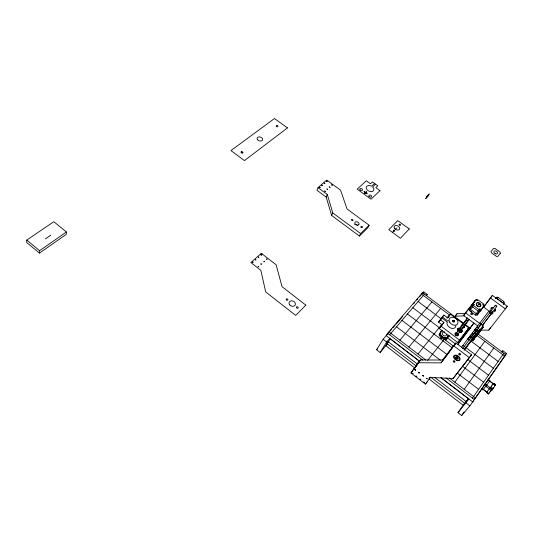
<?xml version="1.0" encoding="UTF-8"?>
<svg xmlns="http://www.w3.org/2000/svg" width="534" height="534" viewBox="0 0 534 534"><rect width="100%" height="100%" fill="white"/><g stroke="black" fill="none" stroke-linecap="round" stroke-linejoin="round"><path stroke-width="0.8" d="M26.773 240.08L26.7 242.523L39.469 253.109L66.216 234.393L66.423 231.976L53.821 221.71L26.773 240.08L39.589 250.7L39.469 253.109M423.362 376.21L422.668 375.669M491.714 389.693C486.567 395.514 499.363 383.759 493.509 383.299L492.068 384.974M493.576 383.986L488.363 380.188M492.061 389.226L493.343 387.704L488.37 393.972L486.541 392.577L493.509 383.299M472.35 338.663L472.363 338.503A0.874 0.567 36.4 0 0 472.323 338.322M488.37 393.972L489.671 391.909M481.681 388.879L482.89 389.807L486.821 385.047L489.832 380.709L488.637 379.621M486.541 392.577L487.422 391.142M454.18 321.274C452.398 321.461 454.013 319.359 454.314 321.101C453.9 322.469 452.245 320.387 453.753 320.687M458.486 329.565L457.812 329.124L458.446 329.632M455.943 325.747L455.235 327.469A4.839 3.551 35 0 1 449.575 327.422A4.839 3.551 35 0 1 447.252 322.149L441.765 317.777L438.521 322.149L442.192 324.906L439.255 328.57L457.805 342.514L468.899 327.949L464.954 325.006M318.01 187.648L316.949 190.237L326.194 197.059L331.621 215.456L359.389 236.061L367.866 227.718L369.121 225.214L346.987 208.914L340.579 190.171L326.755 180.058L318.01 187.648L327.295 194.483L332.755 212.906L360.63 233.558L359.389 236.061M494.991 385.228C494.017 386.416 495.939 384.573 494.057 384.493M491.607 390.107L492.014 389.573L491.754 389.94M491.701 389.9L491.954 389.52M326.194 197.059L327.295 194.483M331.621 215.456L332.755 212.906M475.006 336.46L474.706 336.881M482.529 326.601L482.142 327.122L482.456 326.701M479.252 304.754L478.584 304.914L478.164 304.353M466.376 401.748L465.027 403.544L466.369 401.748M490.699 390.728L490.512 391.088L491.834 389.56M387.644 343.609L380.135 352.453L376.617 349.737L383.105 339.25L388.532 332.936M463.819 323.444L422.554 292.699L387.677 333.269L386.202 335.652L419.858 361.451M380.135 352.453L386.689 342.007L389.933 338.202M480.386 329.471L480.7 329.031M421.793 293.907L422.554 292.699M422.941 293.226L423.789 291.891L427.213 294.441L426.359 295.769M493.009 387.918L492.188 389.092M415.832 366.471L415.499 366.985L416.093 366.257M491.687 386.856L490.746 388.225L486.18 384.76M439.856 320.5L441.765 317.777M440.917 319.185L442.619 316.722M463.639 324.025L450.496 314.232L447.612 317.823L443.941 315.087L440.704 319.452M439.255 328.57L443.908 322.449L440.223 319.686M464.827 402.95L457.998 412.642L461.69 415.499L464.059 412.114M461.69 415.499L469.873 405.913L473.671 400.46M474.559 399.192L506.439 353.415L502.854 350.751L501.826 351.986M428.822 378.8L463.205 405.253L468.592 398.845L440.93 377.645L472.663 401.915L505.838 354.75L477.83 333.883M442.192 324.906L443.908 322.449M450.496 314.232L447.812 317.89M472.443 398.144L503.849 353.268M427.574 381.296L425.418 384.12L410.96 372.959L418.149 362.746L420.358 359.956L443.253 360.029L441.071 362.88L418.149 362.746M457.998 412.642L468.965 398.945M501.9 352.106L502.854 350.751M490.92 390.401L491.2 390M420.358 359.956L410.96 372.959M416.079 366.404L416.42 365.917M418.135 363.574L418.763 362.593M446.564 337.481L445.082 339.37L441.097 338.389L439.122 334.878L440.376 333.096M454.728 316.996L457.037 313.732L465.348 313.371M441.097 338.389L442.366 336.614M429.963 377.338L429.736 377.651M415.726 366.611L416.046 366.184M464.186 389.346L493.803 348.001M445.082 339.37L446.357 337.601M453.366 346.059L445.663 340.251L449.368 335.325M477.703 325.907L463.592 315.427L474.96 300.722L473.077 303.325M468.965 309.086L473.184 303.606L468.965 309.086L469.459 310.654L475.447 315.093L477.136 315.127L484.251 305.688L483.744 304.113L477.73 299.701L476.041 299.654L463.592 315.427M481.014 309.907L480.039 311.222L478.344 311.182L472.31 306.73L471.816 305.154L472.77 303.833L473.271 305.408L479.318 309.867L481.014 309.907L484.251 305.688M476.041 299.654L471.816 305.154M469.927 308.679L472.53 305.081M469.459 310.654L470.401 309.353L469.913 307.778M472.31 306.73L473.271 305.408M477.71 332.929L477.022 333.87L475.754 332.929M470.741 309.293L472.917 306.296M488.964 393.137L488.91 393.204M492.121 389.406L492.375 389.026L491.801 389.813M492.141 389.66C491.367 390.815 493.196 388.238 492.214 389.66M387.557 342.474C389.239 339.998 385.461 344.944 387.384 342.708M415.959 366.284L416.3 365.83M455.976 333.677L467.504 317.91M459.16 329.585L467.477 318.217M462.557 325.179L467.377 318.591M454.855 382.211L484.832 341.313M457.238 335.112L468.992 319.125M460.682 330.653L469.079 319.232M463.318 327.262L469.219 319.245M430.371 377.451L453.099 378.506L471.575 354.756L455.916 342.975L441.071 362.88M480.56 330.166L488.797 330.159L490.699 327.576M453.099 378.506L471.575 354.756M490.432 297.959L492.388 295.409L507.3 306.296L505.384 308.899L490.432 297.959L483.484 307.297M476.388 313.465L478.15 311.082M475.447 315.093L476.408 313.792L478.097 313.832L477.136 315.127M478.344 311.182L479.318 309.867M477.69 313.491L479.459 311.108M425.418 384.12L430.551 377.291M443.741 359.369L455.916 342.975M480.366 310.908L481.334 309.613M483.45 307.424L492.388 295.409M457.805 342.514L468.899 327.949M503.749 301.456L502.801 302.731L497.087 298.559L495.512 298.506L496.466 297.244L498.042 297.291L503.749 301.456L504.25 302.925L503.302 304.2L504.25 302.925M473.825 323.023L457.705 344.597L473.852 323.25M475.928 336.754L480.119 331.4L479.686 330.392L483.15 325.78L479.812 323.11M471.415 341.193L471.789 340.712L472.864 340.852L477.516 334.684M478.531 333.436L479.552 332.061M483.15 325.78L482.769 326.281L483.197 327.282L478.497 333.51L477.403 333.376L477.022 333.87M464.093 349.89L476.008 334.004M482.469 325.4L491.907 312.824M464.413 349.53L478.304 331.013M482.275 325.727L496.667 306.549M464.253 350.191L471.035 341.153L498.129 361.438M472.864 340.852L474.446 338.79L474.018 337.802L476.148 334.965M474.018 337.802L474.392 337.308L472.216 335.492L473.538 333.743M479.686 330.392L480.073 329.892L477.863 328.056L480.96 323.958M462.551 348.729L476.775 329.878M480.754 324.599L495.178 305.461M472.503 335.899L473.818 334.144M478.15 328.47L481.241 324.365M461.423 347.414L488.957 311.022L482.956 306.609M469.359 337.314L470.681 335.566M474.219 330.506L475.38 329.365M416.567 365.463L416.907 365.016M495.512 298.506L496.466 297.244M497.087 298.559L498.042 297.291M474.499 330.533L476.008 328.143M454.087 361.531L454.454 361.051M459.661 354.229L460.034 353.735M442.566 359.916L453.386 345.812M481.575 329.398L483.197 327.282M416.894 365.042L417.234 364.589M478.324 312.704L479.338 311.382M415.098 367.639L413.71 369.408M429.69 377.725L429.963 377.364M488.797 330.159L507.3 306.296M445.663 340.251L448.627 336.46M417.014 364.922L417.448 364.328M416.013 366.371L416.353 365.917M427.627 360.403L444.535 338.856M457.037 313.732L455.068 316.221L464.22 315.848M418.656 362.379L419.691 361.077M417.047 364.662L419.631 361.411M418.122 363.347L419.103 362.105M440.957 332.435L439.956 333.69L441.945 337.208M439.122 334.878L440.116 333.623M418.009 354.042L441.798 324.378M446.878 318.044L449.401 314.9L421.413 294.027M264.43 261.76C263.803 260.138 263.856 262.675 264.096 261.506M267.127 259.324C266.499 257.708 266.566 260.238 266.8 259.07M443.941 315.087L442.406 316.982L447.993 321.161L448.5 320.78M438.521 322.149L440.063 320.24M258.863 257.461C258.249 255.846 258.289 258.369 258.536 257.208M261.58 255.045C259.577 252.842 262.841 257.435 260.405 254.137M256 260.011C255.386 258.383 255.426 260.926 255.673 259.758M408.924 347.093L440.663 308.378M399.893 340.185L431.966 301.897M465.728 401.788L467.691 399.452M504.884 355.27L506.439 353.415M503.956 356.986L505.838 354.75M426.132 295.709L427.213 294.441M376.617 349.737L377.698 348.475M389.653 334.778L424.457 294.114M390.154 331.047L391.782 329.151M392.87 327.889L395.04 325.36M396.121 324.098L402.636 316.522M413.483 303.893L414.598 302.598M416.74 300.101L417.822 298.84M419.45 296.944L421.079 295.048M422.708 293.159L423.789 291.891M494.371 385.802L495.338 384.687M392.45 232.377L394.092 230.695M395.454 229.3L396.949 227.764M360.63 233.558L369.121 225.214M375.582 184.19L372.572 187L373.046 187.461A4.032 2.77 25.2 0 1 371.577 191.619L369.608 191.399L367.759 190.424A4.032 2.77 25.2 0 1 366.698 186.433A4.032 2.77 25.2 0 1 371.457 186.206L374.674 183.529M415.525 370.349L414.985 369.668L415.158 370.309M261.246 254.791L262.147 253.99M426.412 378.646C428.535 379.227 425.711 377.525 427.107 378.906M472.283 338.796L472.016 338.957A0.874 0.567 36.4 0 1 471.836 338.963M39.589 250.7L66.423 231.976M45.35 238.918L50.81 235.147M478.31 304.06C480.56 305.742 476.655 303.786 479.172 304.767M478.177 333.336L478.277 332.949M468.645 337.868L470.387 335.566M461.149 331.961C462.324 331.727 460.188 330.786 460.962 331.868M444.335 337.795L445.93 338.196M475.12 332.455L473.504 331.447M469.54 339.791L467.951 338.79M456.857 357.907L457.705 358.347M470.401 309.353L476.408 313.792M469.867 310.488L471.749 311.876M465.468 312.831L479.645 323.344M241.248 151.81L242.736 152.918M476.715 327.208L477.863 328.056M465.154 324.438L470.494 328.417M467.657 328.51L469.56 329.925M476.542 335.132L504.817 356.211M472.303 333.036L474.079 334.364M475.267 335.252L476.455 336.133M471.081 334.651L472.216 335.492M465.067 332.035L466.342 332.989M418.109 301.536L441.217 318.831M467.837 338.763L469.753 340.198M440.964 326.12L459.594 340.111M412.822 307.717L439.235 327.576M462.871 345.338L493.356 368.26M447.392 337.855L455.776 344.17M453.713 345.852L469.419 357.687M407.442 313.992L451.998 347.627M467.557 359.369L488.51 375.188M488.003 379.327L489.832 380.709M493.496 383.479L495.325 384.86M489.678 381.042L495.038 385.094M401.982 320.373L446.825 354.369M462.484 366.237L483.584 382.231M484.985 383.652L486.821 385.047M490.499 387.831L492.341 389.226M485.353 385.842L489.918 389.306M483.911 385.061L485.746 386.456M489.424 389.246L491.26 390.641M483.343 389.346L487.208 392.443L482.669 388.992M486.567 392.383L488.396 393.772M396.488 326.795L440.316 360.156M457.384 373.153L478.618 389.319M388.932 331.808L425.838 360.023M449.281 377.952L475.654 398.11M387.677 333.269L422.768 360.123M445.95 377.865L474.526 399.732M419.197 360.991L390.221 338.776L385.848 345.725L414.938 368.113M387.844 341.446L417.454 364.181M434.563 377.318L466.803 402.075M383.105 339.25L386.689 342.007M466.102 403.023L469.873 405.913M386.529 343.208L416.119 365.957M430.584 377.077L464.78 403.364M444.301 331.727L444.762 332.148M419.37 372.972L418.856 372.578L418.683 372.992M354.656 224.333A2.203 1.582 25.6 0 1 356.759 224.767L357.193 225.121A2.203 1.582 25.6 0 1 357.526 225.535M491.113 313.665A0.914 0.614 35.6 0 1 490.492 314.119M489.464 313.131A0.914 0.614 35.6 0 1 489.885 312.677M495.272 306.095A0.921 0.634 35.3 0 1 495.519 305.214A0.921 0.634 35.3 0 1 496.673 305.775A0.921 0.634 35.3 0 1 496.426 306.656M493.97 311.696A2.523 1.715 35.4 0 0 494.918 311.409L495.218 311.075A2.523 1.715 35.4 0 0 494.951 309.106M491.006 309.727A2.523 1.715 35.4 0 1 491.02 308.285L491.327 307.951A2.523 1.715 35.4 0 1 493.443 307.898M495.472 309.533A2.063 1.402 35.4 0 1 494.177 310.688M491.741 308.539A2.063 1.402 35.4 0 1 493.509 307.457M492.428 311.509A2.069 1.402 35.5 0 1 492.842 313.491A2.069 1.402 35.5 0 1 490.786 313.658M489.925 313.024A2.069 1.402 35.5 0 1 489.504 311.042A2.069 1.402 35.5 0 1 491.56 310.868M492.001 312.597A0.921 0.621 35.5 0 1 491.514 313.004M490.532 312.503A0.921 0.621 35.5 0 1 491.04 311.542M476.461 333.536A1.181 0.774 36.2 0 1 475.474 334.117M474.526 333.416A1.181 0.774 36.2 0 1 475.066 332.302M479.018 332.609A2.59 1.702 36.2 0 1 477.483 333.51M478.758 332.535A2.597 1.702 36.2 0 1 477.716 333.883M476.248 333.476A0.948 0.621 36.2 0 1 475.46 333.944M474.566 332.989A0.948 0.621 36.2 0 1 474.94 332.502M477.303 332.181A1.715 1.128 36.1 0 0 478.057 332.228L478.738 331.334A1.715 1.128 36.1 0 0 476.535 329.538A1.715 1.128 36.1 0 0 476.188 331.494M477.283 331.894A1.335 0.874 36.1 0 0 477.583 331.948L478.397 331.234A1.335 0.874 36.1 0 0 476.682 329.838A1.335 0.874 36.1 0 0 476.415 331.36M477.049 331.481A0.888 0.581 36.1 0 0 477.643 331.587L477.997 331.12A0.888 0.581 36.1 0 0 476.955 330.192A0.888 0.581 36.1 0 0 476.542 331.033M471.288 339.377A1.695 1.101 36.4 0 0 472.423 339.591L473.091 338.716A1.695 1.101 36.4 0 0 472.577 337.688M470.587 338.856A1.695 1.101 36.4 0 1 470.227 337.261A1.695 1.101 36.4 0 1 471.876 337.161M471.656 339.257A1.315 0.854 36.4 0 0 471.956 339.31L472.75 338.616A1.315 0.854 36.4 0 0 472.356 337.822M470.808 338.723A1.315 0.854 36.4 0 1 471.202 337.234M470.841 338.222A0.874 0.567 36.4 0 1 471.328 337.581M480.68 305.795A2.423 1.722 34.9 0 0 479.572 303.405A2.423 1.722 34.9 0 0 476.909 303.025L476.568 303.325A2.423 1.722 34.9 0 0 477.463 306.122A2.423 1.722 34.9 0 0 480.473 306.196L480.774 305.662A2.423 1.722 34.9 0 0 479.672 303.272A2.423 1.722 34.9 0 0 477.002 302.891L476.668 303.192A2.423 1.722 34.9 0 0 477.563 305.989A2.423 1.722 34.9 0 0 480.567 306.062M457.905 333.463A1.749 1.288 35.8 0 1 457.478 335.619A1.749 1.288 35.8 0 1 455.182 333.904A1.749 1.288 35.8 0 1 457.177 332.922M457.518 333.984A0.934 0.688 35.8 0 1 457.084 334.952A0.934 0.688 35.8 0 1 455.943 334.097A0.934 0.688 35.8 0 1 456.77 333.43M464.266 326.521A1.729 1.262 35.6 0 1 463.879 327.756A1.729 1.262 35.6 0 1 462.351 327.729M461.63 327.188A1.729 1.262 35.6 0 1 462.304 325.059M457.985 334.064A1.749 1.288 35.8 0 1 457.424 335.839A1.749 1.288 35.8 0 1 455.222 334.778A1.749 1.288 35.8 0 1 455.789 333.002M461.536 329.111A2.55 1.869 35.7 0 1 461.943 331.667A2.55 1.869 35.7 0 1 459.327 331.968M458.265 331.173A2.55 1.869 35.7 0 1 457.725 328.817A2.55 1.869 35.7 0 1 459.874 328.096M460.976 330.159A1.222 0.894 35.7 0 1 459.627 331.013M458.94 330.386A1.222 0.894 35.7 0 1 459.887 329.164M460.755 330.352A0.928 0.681 35.7 0 1 459.694 330.8M459.08 329.738A0.928 0.681 35.7 0 1 459.467 329.391M461.042 329.652A1.222 0.894 35.7 0 1 459.807 330.766M458.96 329.618A1.222 0.894 35.7 0 1 460.068 328.917M460.815 329.705A0.928 0.681 35.7 0 1 460.094 330.639M459.227 329.685A0.928 0.681 35.7 0 1 460.068 329.151M461.643 329.992A2.55 1.869 35.7 0 1 461.509 332.215A2.55 1.869 35.7 0 1 459.06 332.328M457.998 331.541A2.55 1.869 35.7 0 1 459 328.383M458.659 329.778A1.215 0.894 35.7 0 1 458.833 329.618M460.749 330.786A1.215 0.894 35.7 0 1 460.608 331.234M464.019 325.553A1.729 1.262 35.6 0 1 464.306 327.289A1.729 1.262 35.6 0 1 462.531 327.482M461.556 326.594A1.729 1.262 35.6 0 1 462.891 324.872M463.766 326.461A0.921 0.674 35.6 0 1 463.152 327.015M462.07 326.04A0.921 0.674 35.6 0 1 462.177 325.7M441.952 331.187A4.312 3.204 35.4 0 0 440.196 334.952A4.312 3.204 35.4 0 0 444.628 338.289A4.312 3.204 35.4 0 0 447.913 335.666L448.34 335.072A4.319 3.204 35.3 0 1 445.056 337.695A4.319 3.204 35.3 0 1 440.617 334.357A4.319 3.204 35.3 0 1 442.372 330.586M446.451 334.624A2.269 1.689 35.3 0 1 445.142 335.979A2.269 1.689 35.3 0 1 442.866 334.998L442.532 334.531A2.269 1.689 35.3 0 1 443.327 332.241M454.134 320.854A0.928 0.681 34.9 0 1 453.833 321.989A0.928 0.681 34.9 0 1 452.678 320.947A0.928 0.681 34.9 0 1 453.953 320.687M260.832 263.963C261.506 265.338 261.974 263.055 260.832 263.963M258.089 266.433C258.77 267.814 259.244 265.518 258.089 266.433M252.502 262.094C253.176 263.476 253.657 261.186 252.502 262.094M412.241 373.146L412.989 373.633L412.241 373.146M414.911 369.361L415.666 369.848L414.911 369.361M416.026 376.069L416.78 376.563L416.026 376.069M418.729 372.298L419.484 372.792L418.729 372.298M420.004 379.14L420.759 379.634L420.004 379.14M422.734 375.382L423.495 375.876L422.734 375.382M423.809 382.077L424.563 382.571L423.809 382.077M482.829 304.72L483.444 305.094L482.829 304.72M480.246 309.179L479.585 308.939L480.246 309.179M476.815 300.302L477.429 300.669L476.815 300.302M474.199 304.727L473.545 304.487L474.199 304.727M461.783 331.36C460.902 332.248 461.042 330.052 461.783 331.36M458.038 328.824L458.753 329.198L458.038 328.824M366.551 193.495L367.165 193.782L366.551 193.495M365.109 193.588L364.482 193.361L365.109 193.588M364.061 191.686L364.675 191.973L364.061 191.686M332.328 185.178L331.601 184.904L332.328 185.178M329.338 186.907L330.039 187.24L329.338 186.907M326.942 189.009L327.656 189.35L326.942 189.009M327.162 181.393L326.434 181.119L327.162 181.393M324.645 191.032L325.36 191.372L324.645 191.032M324.158 183.102L324.859 183.442L324.158 183.102M321.755 185.198L322.463 185.532L321.755 185.198M319.445 187.2L320.153 187.541L319.445 187.2M366.137 191.813L366.738 192.12L366.137 191.813M426.946 196.899L428.041 195.517L426.946 196.899M427.233 195.958L425.711 198.668L427.714 196.612L429.236 193.902L427.233 195.958M500.371 253.229L497.795 256.453L496.413 256.387L491.44 252.816L491.013 251.581L493.616 248.39L494.991 248.45L499.937 251.995L500.371 253.229M352.841 220.308L352.74 220.429A0.801 0.574 25.2 0 1 351.452 220.068A0.801 0.574 25.2 0 1 352.106 219.327A0.801 0.574 25.2 0 1 352.841 220.308M409.271 228.959L400.42 238.217L388.799 229.7L397.77 220.582L409.271 228.959M305.862 305.181L295.702 315.4L265.678 291.924L260.852 270.331L250.887 262.594L261.306 253.336L276.145 264.777L282.032 286.685L305.862 305.181M379.994 190.665L371.003 199.195L357.199 189.143L366.324 180.772L370.489 183.789L372.478 181.947L377.785 185.779L375.809 187.634L379.994 190.665M358.755 224.68L358.421 224.961A2.209 1.589 25.6 0 1 355.871 224.694L355.43 224.34A2.209 1.589 25.6 0 1 355.097 222.257L355.437 221.984A2.209 1.589 25.6 0 1 357.98 222.251L358.414 222.605A2.209 1.589 25.6 0 1 358.755 224.68M296.817 306.937L296.67 307.05A0.888 0.701 24.7 0 0 297.919 308.218L298.072 308.098A0.888 0.701 24.7 0 0 296.817 306.937M287.466 127.893L244.445 160.607L230.975 150.568L274.503 118.501L287.466 127.893M495.305 253.71L494.858 253.45A1.976 1.328 32.9 0 1 494.09 251.254A1.976 1.328 32.9 0 1 496.533 251.367L496.92 251.701A1.976 1.328 32.9 0 1 497.308 253.557A1.976 1.328 32.9 0 1 495.305 253.71M456.697 358.528L456.483 358.387A0.975 0.614 37 0 1 456.31 357.166A0.975 0.614 37 0 1 457.691 358.04A0.975 0.614 37 0 1 456.697 358.528M286.411 299.908A0.881 0.701 23.5 0 0 287.879 299.948A0.881 0.701 23.5 0 0 286.965 298.833A0.881 0.701 23.5 0 0 286.411 299.908M289.702 304.887A3.311 2.63 24.1 0 0 295.202 305.007A3.311 2.63 24.1 0 0 291.751 300.816A3.311 2.63 24.1 0 0 289.702 304.887M361.017 227.13A0.808 0.581 26 0 0 362.346 227.477A0.808 0.581 26 0 0 361.758 226.409A0.808 0.581 26 0 0 361.017 227.13M368.981 196.285A1.448 1.008 25.5 0 0 371.364 196.919A1.448 1.008 25.5 0 0 370.289 195.043A1.448 1.008 25.5 0 0 368.981 196.285M360.143 189.977A1.448 1.001 24.8 0 0 362.479 190.131A1.448 1.001 24.8 0 0 360.904 188.422A1.448 1.001 24.8 0 0 360.143 189.977M365.062 192.988A0.774 0.534 25.1 0 0 366.311 193.068A0.774 0.534 25.1 0 0 365.463 192.153A0.774 0.534 25.1 0 0 365.062 192.988M241.214 152.651A0.981 0.681 17.4 0 0 242.87 152.777A0.981 0.681 17.4 0 0 241.889 151.649A0.981 0.681 17.4 0 0 241.214 152.651M257.662 139.795A2.877 1.962 18.4 0 0 262.474 140.188A2.877 1.962 18.4 0 0 259.557 136.904A2.877 1.962 18.4 0 0 257.662 139.795M276.345 126.378A0.941 0.627 19.2 0 0 277.907 126.511A0.941 0.627 19.2 0 0 276.946 125.45A0.941 0.627 19.2 0 0 276.345 126.378M399.238 224.861A0.788 0.554 27.9 0 0 400.527 225.201A0.788 0.554 27.9 0 0 399.919 224.167A0.788 0.554 27.9 0 0 399.238 224.861M393.431 230.822A0.794 0.561 27.8 0 0 394.726 231.162A0.794 0.561 27.8 0 0 394.119 230.107A0.794 0.561 27.8 0 0 393.431 230.822M394.472 228.232A2.97 2.089 27.9 0 0 399.319 229.5A2.97 2.089 27.9 0 0 397.042 225.582A2.97 2.089 27.9 0 0 394.472 228.232M453.386 361.658A0.968 0.607 37.1 0 0 454.861 362.119A0.968 0.607 37.1 0 0 454.02 360.824A0.968 0.607 37.1 0 0 453.386 361.658M454.2 358.374A3.651 2.296 37 0 0 459.767 360.11A3.651 2.296 37 0 0 456.623 355.223A3.651 2.296 37 0 0 454.2 358.374M458.94 354.362A0.981 0.621 36.9 0 0 460.441 354.823A0.981 0.621 36.9 0 0 459.594 353.508A0.981 0.621 36.9 0 0 458.94 354.362M455.729 358.107A1.542 0.968 37 0 0 458.085 358.835A1.542 0.968 37 0 0 456.757 356.772A1.542 0.968 37 0 0 455.729 358.107M454.567 358.307A3.144 1.976 37 0 0 459.367 359.803A3.144 1.976 37 0 0 456.657 355.591A3.144 1.976 37 0 0 454.567 358.307M470.901 314.085A0.961 0.694 35.2 0 0 472.43 314.466A0.961 0.694 35.2 0 0 471.635 313.138A0.961 0.694 35.2 0 0 470.901 314.085M449.675 322.216A4.873 3.564 34.9 0 0 457.438 324.138A4.873 3.564 34.9 0 0 453.479 317.356A4.873 3.564 34.9 0 0 449.675 322.216M452.885 321.281A0.928 0.681 34.9 0 0 454.361 321.655A0.928 0.681 34.9 0 0 453.613 320.36A0.928 0.681 34.9 0 0 452.885 321.281"/></g></svg>
